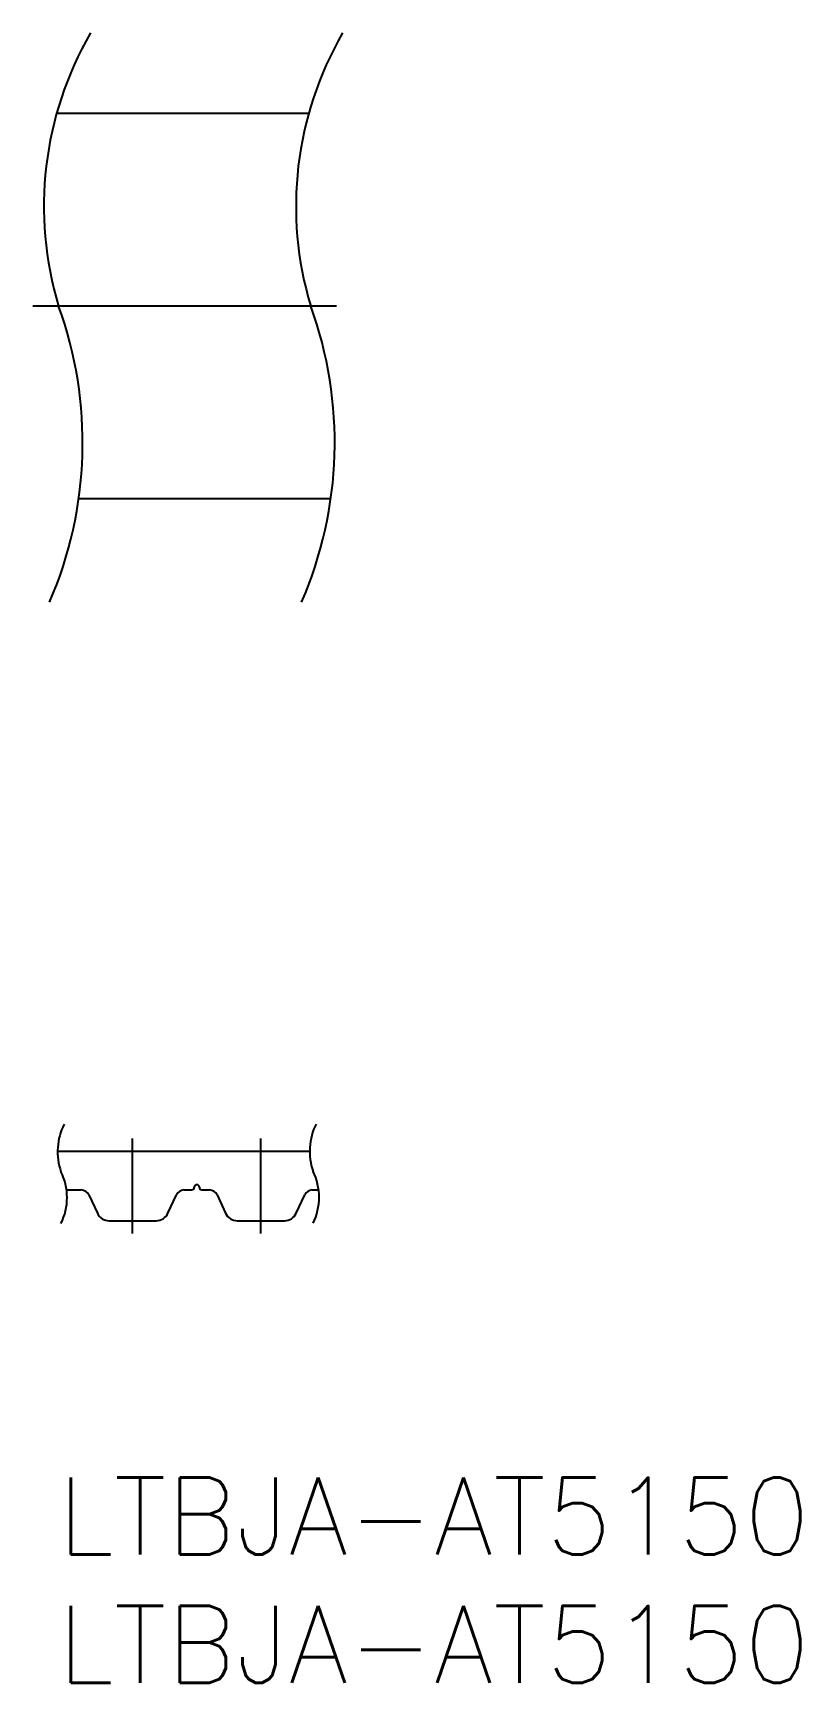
# Model space of a CAD drawing. Extents: x -1 to 28.9, y -8 to 56.2.
import ezdxf

# ---------------------------------------------------------------- set-up
doc = ezdxf.new("R2010")
doc.units = 0
doc.header["$LTSCALE"] = 0.5
doc.linetypes.add('CENTER', pattern=[50.8, 31.75, -6.35, 6.35, -6.35])
for name, color, linetype in [('MSM_CENTER', 1, 'CENTER'), ('MSM_CONTINUOUS', 7, 'CONTINUOUS'), ('MSM_NARROW', 5, 'CONTINUOUS'), ('MSM_PART_NUMBER', 7, 'CONTINUOUS')]:
    doc.layers.add(name, color=color, linetype=linetype)
doc.styles.get("Standard").update_dxf_attribs({"font": 'txt.shx', "height": 3, "bigfont": 'bigfont.shx'})

# ---------------------------------------------------------------- blocks, each defined once
blk = doc.blocks.new('*U8')
at = {"layer": 'MSM_PART_NUMBER'}
blk.add_text('LTBJA-AT5150', height=3, dxfattribs=at).set_placement((0, -3))
blk = doc.blocks.new('*U9')
at = {"layer": 'MSM_PART_NUMBER'}
blk.add_text('LTBJA-AT5150', height=3, dxfattribs=at).set_placement((0, -8))

msp = doc.modelspace()

# ---------------------------------------------------------------- linework, layer by layer
at = {"layer": 'MSM_CENTER'}
for p, q in [((10.862, 45.606), (-0.96, 45.606)), ((2.923, 9.5), (2.923, 13.2)), ((7.923, 9.5), (7.923, 13.2))]:
    msp.add_line(p, q, dxfattribs=at)
at = {"layer": 'MSM_CONTINUOUS'}
for p, q in [((9.781, 53.106), (-0.041, 53.106)), ((10.644, 38.106), (0.821, 38.106)), ((9.821, 12.7), (0, 12.7)), ((0.349, 11.2), (0.923, 11.2)), ((1.216, 11), (1.548, 10.289)), ((4.298, 10.289), (4.629, 11)), ((4.923, 11.2), (5.223, 11.2)), ((5.623, 11.2), (5.923, 11.2)), ((6.216, 11), (6.548, 10.289)), ((9.298, 10.289), (9.629, 11)), ((9.923, 11.2), (10.171, 11.2)), ((2.001, 10), (3.844, 10)), ((7.001, 10), (8.844, 10))]:
    msp.add_line(p, q, dxfattribs=at)
for centre, radius, start, end in [((0.899, 10.851), 0.35, 25.23592, 86.17726), ((4.946, 10.851), 0.35, 93.82274, 154.76408), ((5.223, 11.3), 0.1, 270, 0.0001), ((5.423, 11.3), 0.1, 0.0001, 180), ((5.623, 11.3), 0.1, 180, 270), ((5.899, 10.851), 0.35, 25.23592, 86.17726), ((9.946, 10.851), 0.35, 93.82274, 154.76408), ((2.001, 10.5), 0.5, 205, 270), ((3.844, 10.5), 0.5, 270, 335), ((7.001, 10.5), 0.5, 205, 270), ((8.844, 10.5), 0.5, 270, 335)]:
    msp.add_arc(centre, radius, start, end, dxfattribs=at)
at = {"layer": 'MSM_NARROW'}
for centre, radius, start, end in [((12.908, 49.495), 13.443, 149.87605, 196.8151), ((22.731, 49.495), 13.443, 149.87605, 196.8151), ((-14.595, 40.29), 15.57, 336.51051, 19.9647), ((-4.772, 40.29), 15.57, 336.51051, 19.9647), ((2.398, 12.69), 2.398, 153.65338, 198.96385), ((12.219, 12.7), 2.398, 153.65338, 198.96385), ((-1.892, 10.9), 2.261, 333.43495, 26.56505), ((7.929, 10.909), 2.261, 333.43495, 26.56505)]:
    msp.add_arc(centre, radius, start, end, dxfattribs=at)

# ---------------------------------------------------------------- block references
at = {"layer": 'MSM_CONTINUOUS'}
for name in ['*U8', '*U9']:
    msp.add_blockref(name, (0, 0), dxfattribs=at)

doc.saveas('drawing.dxf')
